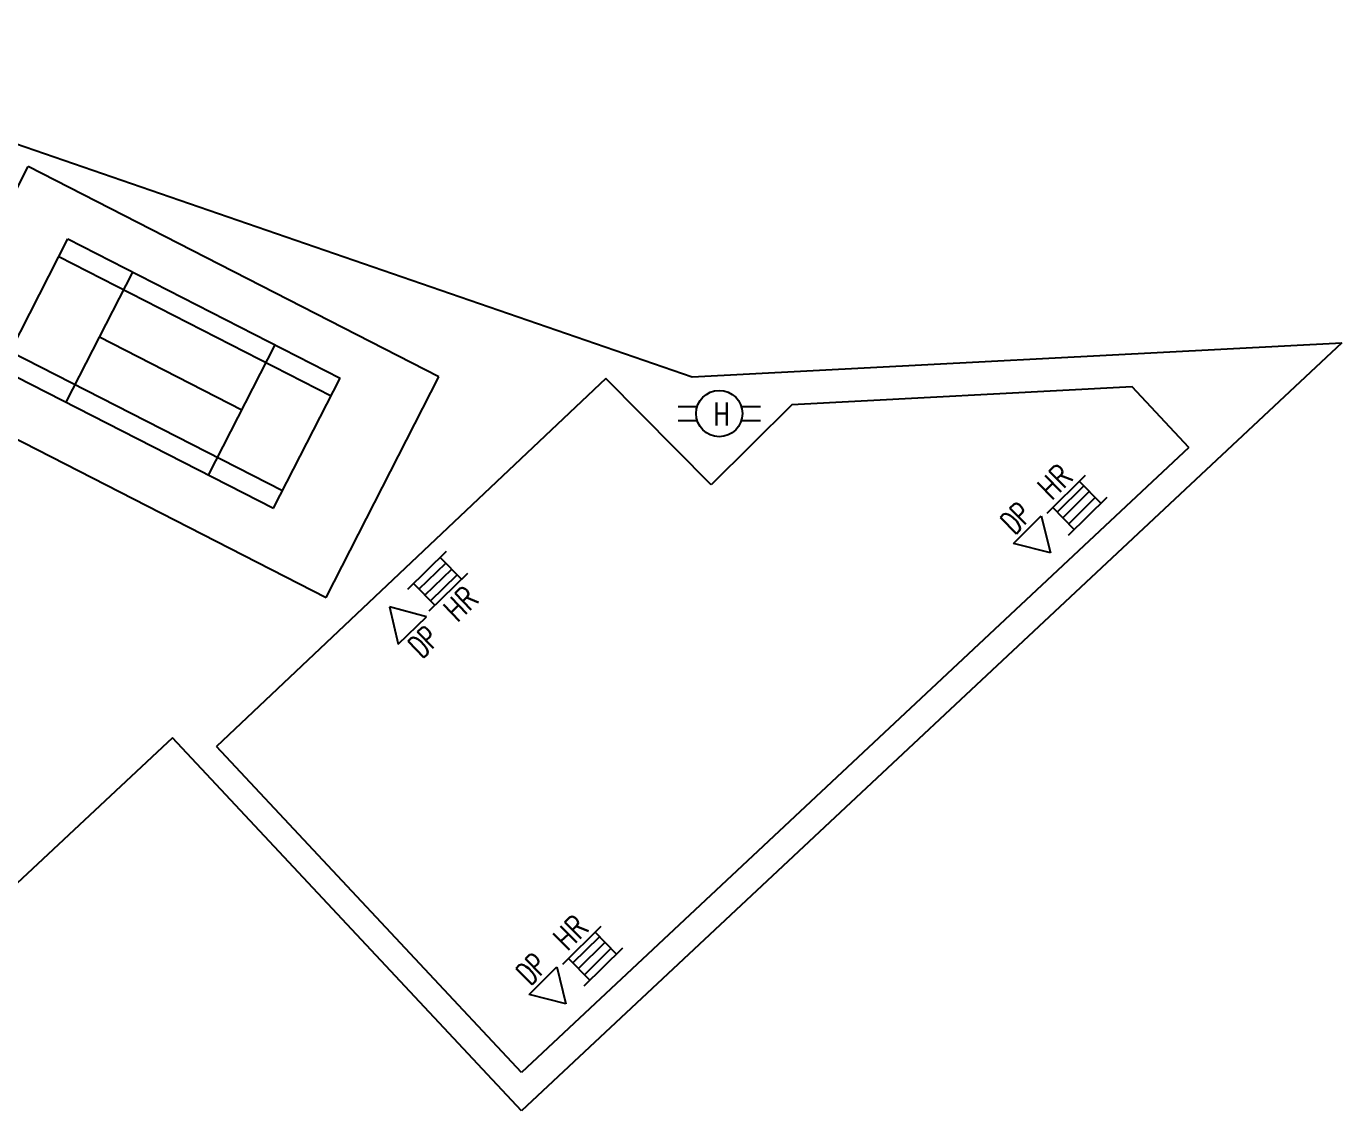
# Model space of a CAD drawing. Extents: x -2888 to 8486, y -2377 to 1555.
# Drawn here: x 5827.4 to 5955.2, y -222.6 to -117.3 of the extents above; entities that cross this region are included whole.
import ezdxf

# ---------------------------------------------------------------- set-up
doc = ezdxf.new("R2010")
doc.units = 0
doc.layers.get('0').update_dxf_attribs({"linetype": 'CONTINUOUS'})
for name, color, linetype in [('FAPOINT', 1, 'CONTINUOUS'), ('MIMIC_SIZE', 7, 'CONTINUOUS'), ('TEXT', 8, 'CONTINUOUS')]:
    doc.layers.add(name, color=color, linetype=linetype)
doc.styles.add('BADAI', font='romans.shx', dxfattribs={"width": 0.65})
doc.styles.add('PLOT02__REVB$0$NARROW', font='SIMPLEX', dxfattribs={"width": 0.75})

msp = doc.modelspace()

# ---------------------------------------------------------------- linework, layer by layer
at = {"color": 1}
for p, q in [((5923.288, -167.503), (5925.999, -164.814)), ((5925.999, -164.814), (5926.876, -168.425)), ((5926.876, -168.425), (5923.288, -167.503)), ((5862.668, -173.657), (5863.517, -177.263)), ((5866.261, -174.609), (5862.668, -173.657)), ((5863.517, -177.263), (5866.261, -174.609)), ((5876.231, -211.287), (5878.941, -208.598)), ((5878.941, -208.598), (5879.818, -212.21)), ((5879.818, -212.21), (5876.231, -211.287))]:
    msp.add_line(p, q, dxfattribs=at)
at = {"color": 1, "linetype": 'BYBLOCK'}
msp.add_circle((5894.715, -154.887), 2.25, dxfattribs=at)
at = {"layer": 'FAPOINT', "color": 1, "linetype": 'BYBLOCK'}
for p, q in [((5926.56, -164.57), (5930.302, -160.877)), ((5927.545, -164.454), (5930.125, -161.908)), ((5931.783, -163.588), (5929.697, -161.474)), ((5928.083, -165), (5930.663, -162.453)), ((5928.646, -166.685), (5932.389, -162.991)), ((5928.665, -165.59), (5931.245, -163.043)), ((5929.203, -166.135), (5927.117, -164.021)), ((5864.445, -171.923), (5868.215, -168.257)), ((5865.54, -171.927), (5868.139, -169.4)), ((5867.605, -168.85), (5869.676, -170.98)), ((5866.118, -172.521), (5868.717, -169.994)), ((5866.516, -174.053), (5870.286, -170.387)), ((5866.652, -173.07), (5869.251, -170.543)), ((5865.006, -171.378), (5867.077, -173.507)), ((5879.502, -208.355), (5883.244, -204.661)), ((5880.487, -208.239), (5883.067, -205.692)), ((5884.726, -207.373), (5882.639, -205.258)), ((5881.025, -208.784), (5883.606, -206.237)), ((5881.588, -210.469), (5885.331, -206.775)), ((5881.607, -209.374), (5884.188, -206.827)), ((5882.145, -209.919), (5880.059, -207.805))]:
    msp.add_line(p, q, dxfattribs=at)
at = {"layer": 'MIMIC_SIZE', "color": 0}
for p, q in [((5793.3, -117.281), (5892.087, -151.309)), ((5816.618, -152.337), (5827.578, -130.906)), ((5867.473, -151.308), (5827.578, -130.906)), ((5824.968, -150.565), (5831.431, -137.927)), ((5831.431, -137.927), (5857.869, -151.447)), ((5830.555, -139.639), (5856.993, -153.159)), ((5831.277, -153.791), (5837.739, -141.153)), ((5848.329, -154.54), (5834.508, -147.472)), ((5845.097, -160.859), (5851.56, -148.221)), ((5955.18, -148.014), (5875.483, -222.581)), ((5892.087, -151.309), (5955.18, -148.014)), ((5825.844, -148.853), (5852.281, -162.373)), ((5824.968, -150.565), (5851.406, -164.085)), ((5883.68, -151.494), (5845.883, -187.226)), ((5851.406, -164.085), (5857.869, -151.447)), ((5856.514, -172.739), (5867.473, -151.308)), ((5893.925, -161.817), (5883.68, -151.494)), ((5816.618, -152.337), (5856.514, -172.739)), ((5934.818, -152.278), (5901.762, -154.04)), ((5940.34, -158.18), (5934.818, -152.278)), ((5901.762, -154.04), (5893.925, -161.817)), ((5940.34, -158.18), (5875.483, -218.862)), ((5841.596, -186.363), (5811.519, -214.456)), ((5875.483, -222.581), (5841.596, -186.363)), ((5875.483, -218.862), (5845.883, -187.226))]:
    msp.add_line(p, q, dxfattribs=at)
at = {"layer": 'MIMIC_SIZE', "color": 1}
for p, q in [((5890.724, -154.204), (5892.571, -154.204)), ((5896.86, -154.211), (5898.707, -154.211)), ((5890.722, -155.564), (5892.569, -155.564)), ((5896.858, -155.571), (5898.705, -155.571))]:
    msp.add_line(p, q, dxfattribs=at)

# ---------------------------------------------------------------- texts
at = {"color": 1, "linetype": 'BYBLOCK', "style": 'PLOT02__REVB$0$NARROW', "width": 0.75}
msp.add_text('H', height=2.255, dxfattribs=at).set_placement((5894.156, -156.057))
for rotation, p in [(44.62149, (5927.008, -163.388)), (44.20015, (5869.268, -175.234)), (44.62149, (5879.95, -207.173))]:
    msp.add_text('HR', height=2.2387, rotation=rotation, dxfattribs=at).set_placement(p)
at = {"layer": 'TEXT', "color": 1, "style": 'BADAI', "width": 0.65}
for rotation, p in [(44.62149, (5923.41, -166.725)), (44.20015, (5865.841, -178.746)), (44.62149, (5876.352, -210.51))]:
    msp.add_text('DP', height=2.2157, rotation=rotation, dxfattribs=at).set_placement(p)

doc.saveas('drawing.dxf')
